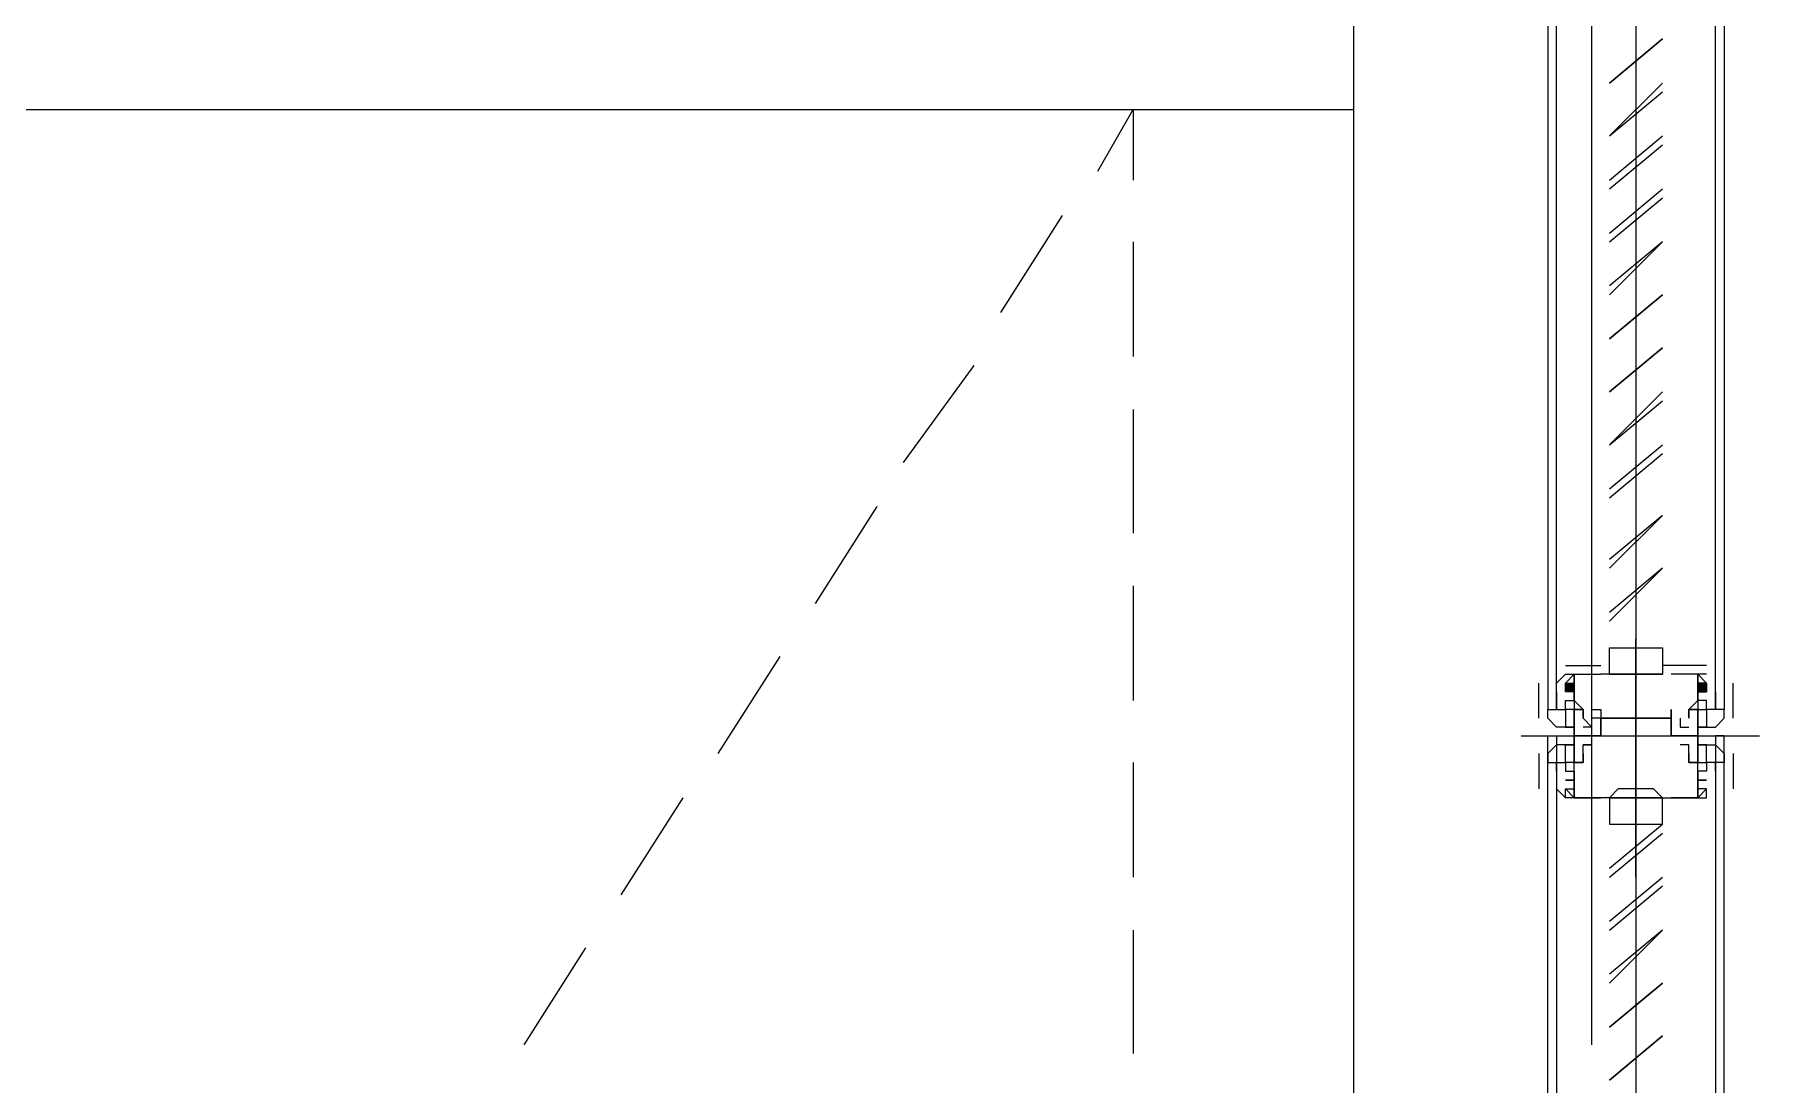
# Model space of a CAD drawing. Header units: millimetres. Extents: x 182 to 575, y -105 to 95.
# Drawn here: x 292.492 to 293.423, y 71.923 to 72.49 of the extents above; entities that cross this region are included whole.
import ezdxf

# ---------------------------------------------------------------- set-up
doc = ezdxf.new("R2010")
doc.units = ezdxf.units.MM
doc.header["$MEASUREMENT"] = 0
doc.layers.add('PDF_Geometry', color=7, linetype='Continuous')
doc.layers.add('PDF_Solid Fills', color=7, linetype='Continuous')

msp = doc.modelspace()

# ---------------------------------------------------------------- hatches: boundary and pattern name
at = {"layer": 'PDF_Solid Fills', "true_color": 0xdddddd, "transparency": 33554559}
h = msp.add_hatch(color=254, dxfattribs=at)
h.paths.add_polyline_path([(293.3183, 72.13482), (293.3183, 72.13958), (293.3183, 72.13482)], flags=0)
h.paths.add_polyline_path([(293.3183, 72.13482), (293.3183, 72.13958), (293.3183, 72.13482)], flags=0)
h.paths.add_polyline_path([(293.3183, 72.13482), (293.3183, 72.13958), (293.3183, 72.13482)], flags=0)
for points in [[(293.3183, 72.13482), (293.32306, 72.13482), (293.32306, 72.13958), (293.3183, 72.13958)], [(293.38973, 72.13482), (293.39449, 72.13482), (293.39449, 72.13958), (293.38973, 72.13958)]]:
    msp.add_hatch(color=254, dxfattribs=at).paths.add_polyline_path(points)
h = msp.add_hatch(color=254, dxfattribs=at)
h.paths.add_polyline_path([(293.32306, 72.13482), (293.32306, 72.13482), (293.32306, 72.13482)], flags=0)
h.paths.add_polyline_path([(293.32306, 72.13482), (293.32306, 72.13482), (293.32306, 72.13482)], flags=0)
h.paths.add_polyline_path([(293.32306, 72.13482), (293.32306, 72.13482), (293.32306, 72.13482)], flags=0)
h.paths.add_polyline_path([(293.32306, 72.13482), (293.32306, 72.13482), (293.32306, 72.13482)], flags=0)
h.paths.add_polyline_path([(293.32306, 72.13482), (293.32306, 72.13482), (293.32306, 72.13482)], flags=0)
h.paths.add_polyline_path([(293.32306, 72.13482), (293.32306, 72.13482), (293.32306, 72.13482)], flags=0)
h.paths.add_polyline_path([(293.32306, 72.13482), (293.32306, 72.13958), (293.32306, 72.13482)], flags=0)
h.paths.add_polyline_path([(293.32306, 72.13482), (293.32306, 72.13958), (293.32306, 72.13482)], flags=0)

# ---------------------------------------------------------------- linework, layer by layer
at = {"layer": 'PDF_Geometry', "lineweight": 13}
for points in [[(293.20401, 73.35862), (293.20401, 69.70625)], [(293.33258, 71.94434), (293.33258, 72.94434)], [(293.06592, 72.41577), (293.08497, 72.4491), (293.08497, 72.41101)], [(293.01354, 72.33958), (293.04687, 72.39196)], [(293.08497, 72.37767), (293.08497, 72.31577)], [(292.96115, 72.25863), (292.99925, 72.31101)], [(293.08497, 72.2872), (293.08497, 72.22053)], [(292.91354, 72.18244), (292.94687, 72.23482)], [(293.08497, 72.19196), (293.08497, 72.13006)], [(293.35639, 72.03481), (293.35639, 72.16339)], [(292.86115, 72.10148), (292.89449, 72.15386)], [(293.29449, 72.111), (293.42306, 72.111)], [(293.08497, 72.09672), (293.08497, 72.03481)], [(292.80877, 72.02529), (292.84211, 72.07767)], [(293.08497, 72.00624), (293.08497, 71.93958)], [(292.75639, 71.94434), (292.78973, 71.99672)]]:
    msp.add_lwpolyline(points, dxfattribs=at)
at = {"layer": 'PDF_Geometry', "lineweight": 20}
for points in [[(293.35639, 73.29672), (293.35639, 70.93005)], [(293.37068, 72.46339), (293.34211, 72.43481), (293.37068, 72.45862)], [(293.34211, 72.41101), (293.37068, 72.43481)], [(293.34211, 72.40624), (293.37068, 72.43005)], [(293.34211, 72.38243), (293.37068, 72.40624)], [(293.34211, 72.37767), (293.37068, 72.40148)], [(293.34211, 72.3491), (293.37068, 72.37767), (293.34211, 72.35386)], [(293.37068, 72.29672), (293.34211, 72.26815), (293.37068, 72.29196)], [(293.34211, 72.24434), (293.37068, 72.26815)], [(293.34211, 72.23958), (293.37068, 72.26339)], [(293.34211, 72.20148), (293.37068, 72.23005), (293.34211, 72.20625)], [(293.34211, 72.17291), (293.37068, 72.20148), (293.34211, 72.17767)], [(293.31354, 72.13958), (293.31354, 72.13958)], [(293.34211, 72.14434), (293.34211, 72.14434)], [(293.37068, 72.14434), (293.37068, 72.14434)], [(293.39449, 72.13958), (293.38973, 72.13958), (293.38973, 72.13482), (293.39449, 72.13482)], [(293.38973, 72.13482), (293.38973, 72.13958), (293.38973, 72.13482), (293.38973, 72.13958), (293.38973, 72.13482), (293.38973, 72.13958)], [(293.3183, 72.12529), (293.3183, 72.12529)], [(293.3183, 72.0872), (293.32306, 72.0872), (293.3183, 72.0872)], [(293.3183, 72.0872), (293.3183, 72.0872)], [(293.32306, 72.0872), (293.32306, 72.0872)], [(293.39449, 72.0872), (293.38973, 72.0872), (293.39449, 72.0872)], [(293.38973, 72.0872), (293.38973, 72.0872)], [(293.39449, 72.0872), (293.39449, 72.0872)], [(293.31354, 72.08243), (293.31354, 72.08243)], [(293.34211, 72.08243), (293.34211, 72.08243)], [(293.34211, 72.03958), (293.37068, 72.06339)], [(293.34211, 72.03481), (293.37068, 72.05862)], [(293.34211, 72.01101), (293.37068, 72.03481)], [(293.34211, 72.00624), (293.37068, 72.03005)], [(293.34211, 71.97767), (293.37068, 72.00624), (293.34211, 71.98243)]]:
    msp.add_lwpolyline(points, dxfattribs=at)
at = {"layer": 'PDF_Geometry', "lineweight": 13}
for points in [[(293.30877, 72.12529), (293.31354, 72.12529), (293.31354, 72.71101), (293.30877, 72.71101)], [(293.40401, 72.12529), (293.39925, 72.12529), (293.39925, 72.71101), (293.40401, 72.71101)], [(293.30877, 72.111), (293.31354, 72.111), (293.31354, 71.53005), (293.30877, 71.53005)], [(293.40401, 72.111), (293.39925, 72.111), (293.39925, 71.53005), (293.40401, 71.53005)]]:
    msp.add_lwpolyline(points, close=True, dxfattribs=at)
at = {"layer": 'PDF_Geometry', "lineweight": 20}
for points in [[(293.37068, 72.4872), (293.34211, 72.46339)], [(291.55639, 70.30624), (291.55639, 72.4491), (293.20401, 72.4491), (293.20401, 70.30624)], [(293.37068, 72.3491), (293.34211, 72.32529)], [(293.37068, 72.32053), (293.34211, 72.29672)], [(293.37068, 72.15863), (293.37068, 72.14434), (293.34211, 72.14434), (293.34211, 72.15863)], [(293.3183, 72.13958), (293.32306, 72.13958), (293.32306, 72.13482), (293.3183, 72.13482), (293.3183, 72.13958), (293.3183, 72.13482), (293.3183, 72.13958), (293.3183, 72.13482), (293.3183, 72.13958), (293.3183, 72.13482)], [(293.32306, 72.13958), (293.32306, 72.13482), (293.32306, 72.13958), (293.32306, 72.13482)], [(293.39449, 72.13482), (293.39449, 72.13958), (293.39449, 72.13482), (293.39449, 72.13958), (293.39449, 72.13482), (293.39449, 72.13958)], [(293.32306, 72.09196), (293.32306, 72.0872), (293.32306, 72.08243)], [(293.38973, 72.09196), (293.38973, 72.0872), (293.38973, 72.08243)], [(293.37068, 72.06339), (293.37068, 72.07767), (293.34211, 72.07767), (293.34211, 72.06339)], [(293.37068, 71.97767), (293.34211, 71.95386)], [(293.37068, 71.9491), (293.34211, 71.92529)]]:
    msp.add_lwpolyline(points, close=True, dxfattribs=at)
at = {"layer": 'PDF_Geometry', "color": 8, "lineweight": 13, "true_color": 0x808080}
for points in [[(293.3183, 72.1491), (293.33734, 72.1491)], [(293.34687, 72.1491), (293.34687, 72.1491)], [(293.36592, 72.1491), (293.36592, 72.1491)], [(293.39449, 72.1491), (293.37068, 72.1491)], [(293.30401, 72.12053), (293.30401, 72.13958)], [(293.30877, 72.13958), (293.30877, 72.12529), (293.31354, 72.12529), (293.31354, 72.13958)], [(293.3183, 72.14434), (293.31354, 72.13958)], [(293.31354, 72.13958), (293.31354, 72.13958)], [(293.3183, 72.14434), (293.32306, 72.14434), (293.33734, 72.14434)], [(293.32306, 72.14434), (293.3183, 72.13958)], [(293.32306, 72.13958), (293.32306, 72.14434), (293.32306, 72.13958)], [(293.32306, 72.13958), (293.32306, 72.13958)], [(293.33734, 72.14434), (293.33734, 72.14434)], [(293.33734, 72.14434), (293.33734, 72.14434)], [(293.33734, 72.14434), (293.33734, 72.14434)], [(293.33734, 72.14434), (293.33734, 72.14434)], [(293.33734, 72.14434), (293.33734, 72.14434)], [(293.34211, 72.14434), (293.33734, 72.14434)], [(293.33734, 72.13958), (293.33734, 72.13958)], [(293.34687, 72.14434), (293.34211, 72.14434)], [(293.34211, 72.14434), (293.34211, 72.14434)], [(293.34211, 72.14434), (293.34211, 72.14434)], [(293.34211, 72.14434), (293.34211, 72.14434)], [(293.34211, 72.14434), (293.34211, 72.14434)], [(293.34211, 72.14434), (293.34211, 72.14434)], [(293.34211, 72.13958), (293.34211, 72.13958)], [(293.36592, 72.14434), (293.37068, 72.14434)], [(293.37068, 72.14434), (293.36592, 72.14434)], [(293.37068, 72.14434), (293.36592, 72.14434)], [(293.36592, 72.14434), (293.37068, 72.14434)], [(293.37068, 72.14434), (293.37068, 72.14434)], [(293.37068, 72.13958), (293.37068, 72.13958)], [(293.37544, 72.14434), (293.37544, 72.14434)], [(293.39449, 72.14434), (293.38973, 72.14434), (293.37544, 72.14434)], [(293.37544, 72.13958), (293.37544, 72.13958)], [(293.38973, 72.13958), (293.38973, 72.14434), (293.38973, 72.13958)], [(293.39925, 72.13958), (293.39925, 72.13958)], [(293.40401, 72.13958), (293.40401, 72.12529), (293.39925, 72.12529), (293.39925, 72.13958)], [(293.40877, 72.12053), (293.40877, 72.13958)], [(293.31354, 72.13482), (293.31354, 72.12529), (293.3183, 72.12529), (293.3183, 72.13006), (293.32306, 72.13006), (293.32306, 72.12529), (293.3183, 72.12529), (293.3183, 72.11577), (293.32306, 72.11577), (293.31354, 72.11577), (293.30877, 72.12053), (293.30877, 72.12529), (293.3183, 72.12529), (293.3183, 72.11577), (293.31354, 72.11577)], [(293.31354, 72.13482), (293.31354, 72.13482)], [(293.32306, 72.13482), (293.32306, 72.13482)], [(293.32782, 72.12053), (293.32782, 72.12529), (293.32306, 72.13006), (293.32306, 72.13482), (293.32306, 72.13006)], [(293.38973, 72.12529), (293.38496, 72.12529), (293.38496, 72.12053), (293.38496, 72.12529), (293.38973, 72.13006), (293.38973, 72.13482), (293.38973, 72.13006)], [(293.39925, 72.13482), (293.39925, 72.12529), (293.39449, 72.12529), (293.39449, 72.13006), (293.38973, 72.13006), (293.38973, 72.12529), (293.39449, 72.12529), (293.39449, 72.11577), (293.38973, 72.11577), (293.39925, 72.11577), (293.40401, 72.12053), (293.40401, 72.12529), (293.39449, 72.12529), (293.39449, 72.11577), (293.39925, 72.11577)], [(293.39925, 72.13482), (293.39925, 72.13482)], [(293.32306, 72.12529), (293.32782, 72.12529), (293.32782, 72.12053), (293.33258, 72.11577), (293.32782, 72.11577)], [(293.31354, 72.12053), (293.31354, 72.12053)], [(293.33258, 72.12053), (293.33258, 72.12053)], [(293.3802, 72.12053), (293.3802, 72.11577), (293.38496, 72.11577)], [(293.39925, 72.12053), (293.39925, 72.12053)], [(293.31354, 72.09196), (293.31354, 72.09672), (293.3183, 72.09672), (293.3183, 72.09196), (293.32306, 72.09196), (293.32306, 72.09672), (293.3183, 72.09672), (293.3183, 72.10624), (293.32306, 72.10624), (293.31354, 72.10624), (293.30877, 72.10148), (293.30877, 72.09672), (293.3183, 72.09672), (293.3183, 72.10624), (293.31354, 72.10624)], [(293.32782, 72.10148), (293.32782, 72.09672), (293.32306, 72.09672), (293.32782, 72.09672), (293.32782, 72.10624), (293.33258, 72.10624), (293.32782, 72.10624)], [(293.38496, 72.10148), (293.38496, 72.09672), (293.38973, 72.09672), (293.38496, 72.09672), (293.38496, 72.10624), (293.3802, 72.10624)], [(293.39925, 72.09196), (293.39925, 72.09672), (293.39449, 72.09672), (293.39449, 72.09196), (293.38973, 72.09196), (293.38973, 72.09672), (293.39449, 72.09672), (293.39449, 72.10624), (293.38973, 72.10624), (293.39925, 72.10624), (293.40401, 72.10148), (293.40401, 72.09672), (293.39449, 72.09672), (293.39449, 72.10624), (293.39925, 72.10624)], [(293.30401, 72.10148), (293.30401, 72.08243)], [(293.30877, 72.08243), (293.30877, 72.09672), (293.31354, 72.09672), (293.31354, 72.08243), (293.3183, 72.07767), (293.3183, 72.08243), (293.32306, 72.08243), (293.32306, 72.07767), (293.33734, 72.07767), (293.3183, 72.07767)], [(293.31354, 72.10148), (293.31354, 72.10148)], [(293.3183, 72.09672), (293.3183, 72.09672)], [(293.33258, 72.10148), (293.33258, 72.10148)], [(293.3802, 72.10148), (293.3802, 72.10148)], [(293.39925, 72.10148), (293.39925, 72.10148)], [(293.40401, 72.08243), (293.40401, 72.09672), (293.39925, 72.09672), (293.39925, 72.08243)], [(293.40877, 72.10148), (293.40877, 72.08243)], [(293.31354, 72.0872), (293.31354, 72.0872)], [(293.32306, 72.0872), (293.32306, 72.07767), (293.32306, 72.0872)], [(293.38973, 72.0872), (293.38973, 72.07767), (293.38973, 72.0872)], [(293.39925, 72.0872), (293.39925, 72.0872)], [(293.31354, 72.08243), (293.31354, 72.08243)], [(293.3183, 72.08243), (293.32306, 72.07767)], [(293.34687, 72.07767), (293.35639, 72.07767), (293.36592, 72.07767), (293.37068, 72.07767), (293.36592, 72.07767), (293.37068, 72.07767), (293.36592, 72.08243), (293.35639, 72.08243), (293.35639, 72.07767), (293.35639, 72.08243), (293.35639, 72.07767), (293.35639, 72.08243), (293.34687, 72.08243), (293.34211, 72.07767), (293.33734, 72.07767)], [(293.33734, 72.08243), (293.33734, 72.08243)], [(293.33734, 72.08243), (293.33734, 72.08243)], [(293.33734, 72.07767), (293.33734, 72.07767)], [(293.33734, 72.07767), (293.33734, 72.07767)], [(293.33734, 72.07767), (293.33734, 72.07767)], [(293.33734, 72.07767), (293.33734, 72.07767)], [(293.33734, 72.07767), (293.33734, 72.07767)], [(293.33734, 72.07767), (293.33734, 72.07767)], [(293.34211, 72.08243), (293.34211, 72.08243)], [(293.34211, 72.08243), (293.34211, 72.08243)], [(293.34211, 72.07767), (293.34211, 72.07767)], [(293.34211, 72.07767), (293.34211, 72.07767)], [(293.34687, 72.07767), (293.34687, 72.07767)], [(293.36592, 72.07767), (293.36592, 72.07767)], [(293.37068, 72.08243), (293.37068, 72.08243)], [(293.37068, 72.08243), (293.37068, 72.08243)], [(293.37068, 72.07767), (293.39449, 72.07767), (293.39449, 72.08243), (293.38973, 72.08243), (293.38973, 72.07767), (293.37544, 72.07767)], [(293.37068, 72.07767), (293.37068, 72.07767)], [(293.37068, 72.07767), (293.37068, 72.07767)], [(293.37544, 72.08243), (293.37544, 72.08243)], [(293.37544, 72.08243), (293.37544, 72.08243)], [(293.37544, 72.07767), (293.37544, 72.07767)], [(293.37544, 72.07767), (293.37544, 72.07767)], [(293.39925, 72.08243), (293.39925, 72.08243)]]:
    msp.add_lwpolyline(points, dxfattribs=at)
at = {"layer": 'PDF_Geometry', "color": 254, "lineweight": 13, "true_color": 0xdddddd}
for points in [[(293.3183, 72.13958), (293.3183, 72.13958), (293.3183, 72.13958)], [(293.3183, 72.13958), (293.3183, 72.13958), (293.3183, 72.13958)], [(293.3183, 72.13958), (293.3183, 72.13958), (293.3183, 72.13958)], [(293.3183, 72.13958), (293.3183, 72.13958), (293.3183, 72.13958)], [(293.3183, 72.13958), (293.3183, 72.13958), (293.3183, 72.13958)], [(293.3183, 72.13958), (293.3183, 72.13958), (293.3183, 72.13958)], [(293.3183, 72.13958), (293.3183, 72.13958), (293.3183, 72.13958)], [(293.3183, 72.13958), (293.3183, 72.13958), (293.3183, 72.13958)], [(293.3183, 72.13958), (293.3183, 72.13958), (293.3183, 72.13958)], [(293.3183, 72.13958), (293.3183, 72.13958), (293.3183, 72.13958)], [(293.32306, 72.13958), (293.32306, 72.13958), (293.32306, 72.13958)], [(293.32306, 72.13958), (293.32306, 72.13958), (293.32306, 72.13958)], [(293.32306, 72.13958), (293.32306, 72.13958), (293.32306, 72.13958)], [(293.32306, 72.13958), (293.32306, 72.13958), (293.32306, 72.13958)], [(293.32306, 72.13958), (293.32306, 72.13958), (293.32306, 72.13958)], [(293.32306, 72.13958), (293.32306, 72.13958), (293.32306, 72.13958)], [(293.32306, 72.13958), (293.32306, 72.13958), (293.32306, 72.13958)], [(293.32306, 72.13958), (293.32306, 72.13958), (293.32306, 72.13958)], [(293.32306, 72.13958), (293.32306, 72.13958), (293.32306, 72.13958)], [(293.32306, 72.13958), (293.32306, 72.13958), (293.32306, 72.13958)], [(293.32306, 72.13958), (293.32306, 72.13958), (293.32306, 72.13958)], [(293.32306, 72.13958), (293.32306, 72.13958), (293.32306, 72.13958)], [(293.32306, 72.13958), (293.32306, 72.13958), (293.32306, 72.13958)], [(293.32306, 72.13958), (293.32306, 72.13958), (293.32306, 72.13958)], [(293.32306, 72.13958), (293.32306, 72.13958), (293.32306, 72.13958)], [(293.32306, 72.13958), (293.32306, 72.13958), (293.32306, 72.13958)], [(293.32306, 72.13958), (293.32306, 72.13958), (293.32306, 72.13958)], [(293.32306, 72.13958), (293.32306, 72.13958), (293.32306, 72.13958)], [(293.32306, 72.13958), (293.32306, 72.13958), (293.32306, 72.13958)], [(293.38973, 72.13958), (293.38973, 72.13958), (293.38973, 72.13958)], [(293.38973, 72.13958), (293.38973, 72.13958), (293.38973, 72.13958)], [(293.38973, 72.13958), (293.38973, 72.13958), (293.38973, 72.13958)], [(293.38973, 72.13958), (293.38973, 72.13958), (293.38973, 72.13958)], [(293.38973, 72.13958), (293.38973, 72.13958), (293.38973, 72.13958)], [(293.38973, 72.13958), (293.38973, 72.13958), (293.38973, 72.13958)], [(293.38973, 72.13958), (293.38973, 72.13958), (293.38973, 72.13958)], [(293.38973, 72.13958), (293.38973, 72.13958), (293.38973, 72.13958)], [(293.38973, 72.13958), (293.38973, 72.13958), (293.38973, 72.13958)], [(293.38973, 72.13958), (293.38973, 72.13958), (293.38973, 72.13958)], [(293.38973, 72.13958), (293.38973, 72.13958), (293.38973, 72.13958)], [(293.38973, 72.13958), (293.38973, 72.13958), (293.38973, 72.13958)], [(293.38973, 72.13958), (293.38973, 72.13958), (293.38973, 72.13958)], [(293.38973, 72.13958), (293.38973, 72.13958), (293.38973, 72.13958)], [(293.38973, 72.13958), (293.38973, 72.13958), (293.38973, 72.13958)], [(293.38973, 72.13958), (293.38973, 72.13958), (293.38973, 72.13958)], [(293.38973, 72.13958), (293.38973, 72.13958), (293.38973, 72.13958)], [(293.38973, 72.13958), (293.38973, 72.13958), (293.38973, 72.13958)], [(293.38973, 72.13958), (293.38973, 72.13958), (293.38973, 72.13958)], [(293.38973, 72.13482), (293.38973, 72.13958), (293.38973, 72.13482)], [(293.38973, 72.13482), (293.38973, 72.13958), (293.38973, 72.13482)], [(293.39449, 72.13958), (293.39449, 72.13958), (293.39449, 72.13958)], [(293.39449, 72.13958), (293.39449, 72.13958), (293.39449, 72.13958)], [(293.39449, 72.13958), (293.39449, 72.13958), (293.39449, 72.13958)], [(293.39449, 72.13958), (293.39449, 72.13958), (293.39449, 72.13958)], [(293.39449, 72.13958), (293.39449, 72.13958), (293.39449, 72.13958)], [(293.39449, 72.13958), (293.39449, 72.13958), (293.39449, 72.13958)], [(293.39449, 72.13958), (293.39449, 72.13958), (293.39449, 72.13958)], [(293.39449, 72.13958), (293.39449, 72.13958), (293.39449, 72.13958)], [(293.39449, 72.13482), (293.39449, 72.13958), (293.39449, 72.13482)], [(293.39449, 72.13482), (293.39449, 72.13958), (293.39449, 72.13482)], [(293.3183, 72.13482), (293.3183, 72.13482), (293.3183, 72.13482)], [(293.3183, 72.13482), (293.3183, 72.13482), (293.3183, 72.13482)], [(293.3183, 72.13482), (293.3183, 72.13482), (293.3183, 72.13482)], [(293.3183, 72.13482), (293.3183, 72.13482), (293.3183, 72.13482)], [(293.3183, 72.13482), (293.3183, 72.13482), (293.3183, 72.13482)], [(293.3183, 72.13482), (293.3183, 72.13482), (293.3183, 72.13482)], [(293.3183, 72.13482), (293.3183, 72.13482), (293.3183, 72.13482)], [(293.3183, 72.13482), (293.3183, 72.13482), (293.3183, 72.13482)], [(293.3183, 72.13482), (293.3183, 72.13482), (293.3183, 72.13482)], [(293.3183, 72.13482), (293.3183, 72.13482), (293.3183, 72.13482)], [(293.32306, 72.13482), (293.32306, 72.13482), (293.32306, 72.13482)], [(293.32306, 72.13482), (293.32306, 72.13482), (293.32306, 72.13482)], [(293.32306, 72.13482), (293.32306, 72.13482), (293.32306, 72.13482)], [(293.32306, 72.13482), (293.32306, 72.13482), (293.32306, 72.13482)], [(293.32306, 72.13482), (293.32306, 72.13482), (293.32306, 72.13482)], [(293.32306, 72.13482), (293.32306, 72.13482), (293.32306, 72.13482)], [(293.32306, 72.13482), (293.32306, 72.13482), (293.32306, 72.13482)], [(293.32306, 72.13482), (293.32306, 72.13482), (293.32306, 72.13482)], [(293.32306, 72.13482), (293.32306, 72.13482), (293.32306, 72.13482)], [(293.32306, 72.13482), (293.32306, 72.13482), (293.32306, 72.13482)], [(293.32306, 72.13482), (293.32306, 72.13482), (293.32306, 72.13482)], [(293.32306, 72.13482), (293.32306, 72.13482), (293.32306, 72.13482)], [(293.32306, 72.13482), (293.32306, 72.13482), (293.32306, 72.13482)], [(293.32306, 72.13482), (293.32306, 72.13482), (293.32306, 72.13482)], [(293.32306, 72.13482), (293.32306, 72.13482), (293.32306, 72.13482)], [(293.32306, 72.13482), (293.32306, 72.13482), (293.32306, 72.13482)], [(293.32306, 72.13482), (293.32306, 72.13482), (293.32306, 72.13482)], [(293.38973, 72.13482), (293.38973, 72.13482), (293.38973, 72.13482)], [(293.38973, 72.13482), (293.38973, 72.13482), (293.38973, 72.13482)], [(293.38973, 72.13482), (293.38973, 72.13482), (293.38973, 72.13482)], [(293.38973, 72.13482), (293.38973, 72.13482), (293.38973, 72.13482)], [(293.38973, 72.13482), (293.38973, 72.13482), (293.38973, 72.13482)], [(293.38973, 72.13482), (293.38973, 72.13482), (293.38973, 72.13482)], [(293.38973, 72.13482), (293.38973, 72.13482), (293.38973, 72.13482)], [(293.38973, 72.13482), (293.38973, 72.13482), (293.38973, 72.13482)], [(293.38973, 72.13482), (293.38973, 72.13482), (293.38973, 72.13482)], [(293.38973, 72.13482), (293.38973, 72.13482), (293.38973, 72.13482)], [(293.38973, 72.13482), (293.38973, 72.13482), (293.38973, 72.13482)], [(293.38973, 72.13482), (293.38973, 72.13482), (293.38973, 72.13482)], [(293.38973, 72.13482), (293.38973, 72.13482), (293.38973, 72.13482)], [(293.38973, 72.13482), (293.38973, 72.13482), (293.38973, 72.13482)], [(293.38973, 72.13482), (293.38973, 72.13482), (293.38973, 72.13482)], [(293.38973, 72.13482), (293.38973, 72.13482), (293.38973, 72.13482)], [(293.38973, 72.13482), (293.38973, 72.13482), (293.38973, 72.13482)], [(293.38973, 72.13482), (293.38973, 72.13482), (293.38973, 72.13482)], [(293.38973, 72.13482), (293.38973, 72.13482), (293.38973, 72.13482)], [(293.38973, 72.13482), (293.38973, 72.13482), (293.38973, 72.13482)], [(293.38973, 72.13482), (293.38973, 72.13482), (293.38973, 72.13482)], [(293.38973, 72.13482), (293.38973, 72.13482), (293.38973, 72.13482)], [(293.38973, 72.13482), (293.38973, 72.13482), (293.38973, 72.13482)], [(293.38973, 72.13482), (293.38973, 72.13482), (293.38973, 72.13482)], [(293.38973, 72.13482), (293.38973, 72.13482), (293.38973, 72.13482)], [(293.39449, 72.13482), (293.39449, 72.13482), (293.39449, 72.13482)], [(293.39449, 72.13482), (293.39449, 72.13482), (293.39449, 72.13482)], [(293.39449, 72.13482), (293.39449, 72.13482), (293.39449, 72.13482)], [(293.39449, 72.13482), (293.39449, 72.13482), (293.39449, 72.13482)], [(293.39449, 72.13482), (293.39449, 72.13482), (293.39449, 72.13482)], [(293.39449, 72.13482), (293.39449, 72.13482), (293.39449, 72.13482)], [(293.3183, 72.0872), (293.3183, 72.0872), (293.3183, 72.0872)], [(293.3183, 72.0872), (293.3183, 72.0872), (293.3183, 72.0872)], [(293.3183, 72.0872), (293.3183, 72.0872), (293.3183, 72.0872)], [(293.3183, 72.0872), (293.3183, 72.0872), (293.3183, 72.0872)], [(293.3183, 72.0872), (293.3183, 72.0872), (293.3183, 72.0872)], [(293.3183, 72.0872), (293.3183, 72.0872), (293.3183, 72.0872)], [(293.3183, 72.0872), (293.3183, 72.0872), (293.3183, 72.0872)], [(293.3183, 72.0872), (293.3183, 72.0872), (293.3183, 72.0872)], [(293.3183, 72.0872), (293.3183, 72.0872), (293.3183, 72.0872)], [(293.3183, 72.0872), (293.3183, 72.0872), (293.3183, 72.0872)], [(293.3183, 72.0872), (293.3183, 72.0872), (293.3183, 72.0872)], [(293.3183, 72.0872), (293.3183, 72.0872), (293.3183, 72.0872)], [(293.3183, 72.0872), (293.3183, 72.0872), (293.3183, 72.0872)], [(293.3183, 72.0872), (293.3183, 72.0872), (293.3183, 72.0872)], [(293.3183, 72.0872), (293.3183, 72.0872), (293.3183, 72.0872)], [(293.3183, 72.0872), (293.3183, 72.0872), (293.3183, 72.0872)], [(293.3183, 72.0872), (293.3183, 72.0872), (293.3183, 72.0872)], [(293.3183, 72.0872), (293.3183, 72.0872), (293.3183, 72.0872)], [(293.3183, 72.0872), (293.3183, 72.0872), (293.3183, 72.0872)], [(293.3183, 72.0872), (293.3183, 72.0872), (293.3183, 72.0872)], [(293.3183, 72.0872), (293.3183, 72.0872), (293.3183, 72.0872)], [(293.3183, 72.0872), (293.3183, 72.0872), (293.3183, 72.0872)], [(293.3183, 72.0872), (293.3183, 72.0872), (293.3183, 72.0872)], [(293.3183, 72.0872), (293.3183, 72.0872), (293.3183, 72.0872)], [(293.3183, 72.0872), (293.3183, 72.0872), (293.3183, 72.0872)], [(293.3183, 72.0872), (293.3183, 72.0872), (293.3183, 72.0872)], [(293.3183, 72.0872), (293.3183, 72.0872), (293.3183, 72.0872)], [(293.3183, 72.0872), (293.3183, 72.0872), (293.3183, 72.0872)], [(293.3183, 72.0872), (293.3183, 72.0872), (293.3183, 72.0872)], [(293.3183, 72.0872), (293.3183, 72.0872), (293.3183, 72.0872)], [(293.3183, 72.0872), (293.3183, 72.0872), (293.3183, 72.0872)], [(293.3183, 72.0872), (293.3183, 72.0872), (293.3183, 72.0872)], [(293.32306, 72.09196), (293.32306, 72.09196), (293.32306, 72.09196)], [(293.32306, 72.09196), (293.32306, 72.09196), (293.32306, 72.09196)], [(293.32306, 72.09196), (293.32306, 72.09196), (293.32306, 72.09196)], [(293.32306, 72.09196), (293.32306, 72.09196), (293.32306, 72.09196)], [(293.32306, 72.09196), (293.32306, 72.09196), (293.32306, 72.09196)], [(293.32306, 72.09196), (293.32306, 72.09196), (293.32306, 72.09196)], [(293.32306, 72.09196), (293.32306, 72.09196), (293.32306, 72.09196)], [(293.32306, 72.0872), (293.32306, 72.0872), (293.32306, 72.0872)], [(293.32306, 72.0872), (293.32306, 72.0872), (293.32306, 72.0872)], [(293.32306, 72.0872), (293.32306, 72.0872), (293.32306, 72.0872)], [(293.32306, 72.0872), (293.32306, 72.0872), (293.32306, 72.0872)], [(293.32306, 72.0872), (293.32306, 72.0872), (293.32306, 72.0872)], [(293.32306, 72.0872), (293.32306, 72.0872), (293.32306, 72.0872)], [(293.32306, 72.0872), (293.32306, 72.0872), (293.32306, 72.0872)], [(293.32306, 72.0872), (293.32306, 72.0872), (293.32306, 72.0872)], [(293.32306, 72.0872), (293.32306, 72.0872), (293.32306, 72.0872)], [(293.32306, 72.0872), (293.32306, 72.0872), (293.32306, 72.0872)], [(293.32306, 72.0872), (293.32306, 72.0872), (293.32306, 72.0872)], [(293.32306, 72.0872), (293.32306, 72.0872), (293.32306, 72.0872)], [(293.32306, 72.0872), (293.32306, 72.0872), (293.32306, 72.0872)], [(293.32306, 72.0872), (293.32306, 72.0872), (293.32306, 72.0872)], [(293.32306, 72.0872), (293.32306, 72.0872), (293.32306, 72.0872)], [(293.32306, 72.0872), (293.32306, 72.0872), (293.32306, 72.0872)], [(293.32306, 72.0872), (293.32306, 72.0872), (293.32306, 72.0872)], [(293.32306, 72.0872), (293.32306, 72.0872), (293.32306, 72.0872)], [(293.32306, 72.0872), (293.32306, 72.0872), (293.32306, 72.0872)], [(293.32306, 72.0872), (293.32306, 72.0872), (293.32306, 72.0872)], [(293.32306, 72.0872), (293.32306, 72.0872), (293.32306, 72.0872)], [(293.32306, 72.0872), (293.32306, 72.0872), (293.32306, 72.0872)], [(293.32306, 72.0872), (293.32306, 72.0872), (293.32306, 72.0872)], [(293.32306, 72.0872), (293.32306, 72.0872), (293.32306, 72.0872)], [(293.32306, 72.0872), (293.32306, 72.0872), (293.32306, 72.0872)], [(293.32306, 72.0872), (293.32306, 72.0872), (293.32306, 72.0872)], [(293.32306, 72.0872), (293.32306, 72.0872), (293.32306, 72.0872)], [(293.32306, 72.0872), (293.32306, 72.0872), (293.32306, 72.0872)], [(293.32306, 72.0872), (293.32306, 72.0872), (293.32306, 72.0872)], [(293.32306, 72.0872), (293.32306, 72.0872), (293.32306, 72.0872)], [(293.32306, 72.0872), (293.32306, 72.0872), (293.32306, 72.0872)], [(293.32306, 72.0872), (293.32306, 72.0872), (293.32306, 72.0872)], [(293.38973, 72.09196), (293.38973, 72.09196), (293.38973, 72.09196)], [(293.38973, 72.09196), (293.38973, 72.09196), (293.38973, 72.09196)], [(293.38973, 72.09196), (293.38973, 72.09196), (293.38973, 72.09196)], [(293.38973, 72.09196), (293.38973, 72.09196), (293.38973, 72.09196)], [(293.38973, 72.09196), (293.38973, 72.09196), (293.38973, 72.09196)], [(293.38973, 72.09196), (293.38973, 72.09196), (293.38973, 72.09196)], [(293.38973, 72.09196), (293.38973, 72.09196), (293.38973, 72.09196)], [(293.38973, 72.0872), (293.38973, 72.0872), (293.38973, 72.0872)], [(293.38973, 72.0872), (293.38973, 72.0872), (293.38973, 72.0872)], [(293.38973, 72.0872), (293.38973, 72.0872), (293.38973, 72.0872)], [(293.38973, 72.0872), (293.38973, 72.0872), (293.38973, 72.0872)], [(293.38973, 72.0872), (293.38973, 72.0872), (293.38973, 72.0872)], [(293.38973, 72.0872), (293.38973, 72.0872), (293.38973, 72.0872)], [(293.38973, 72.0872), (293.38973, 72.0872), (293.38973, 72.0872)], [(293.38973, 72.0872), (293.38973, 72.0872), (293.38973, 72.0872)], [(293.38973, 72.0872), (293.38973, 72.0872), (293.38973, 72.0872)], [(293.38973, 72.0872), (293.38973, 72.0872), (293.38973, 72.0872)], [(293.38973, 72.0872), (293.38973, 72.0872), (293.38973, 72.0872)], [(293.38973, 72.0872), (293.38973, 72.0872), (293.38973, 72.0872)], [(293.38973, 72.0872), (293.38973, 72.0872), (293.38973, 72.0872)], [(293.38973, 72.0872), (293.38973, 72.0872), (293.38973, 72.0872)], [(293.38973, 72.0872), (293.38973, 72.0872), (293.38973, 72.0872)], [(293.38973, 72.0872), (293.38973, 72.0872), (293.38973, 72.0872)], [(293.38973, 72.0872), (293.38973, 72.0872), (293.38973, 72.0872)], [(293.38973, 72.0872), (293.38973, 72.0872), (293.38973, 72.0872)], [(293.38973, 72.0872), (293.38973, 72.0872), (293.38973, 72.0872)], [(293.38973, 72.0872), (293.38973, 72.0872), (293.38973, 72.0872)], [(293.38973, 72.0872), (293.38973, 72.0872), (293.38973, 72.0872)], [(293.38973, 72.0872), (293.38973, 72.0872), (293.38973, 72.0872)], [(293.38973, 72.0872), (293.38973, 72.0872), (293.38973, 72.0872)], [(293.38973, 72.0872), (293.38973, 72.0872), (293.38973, 72.0872)], [(293.38973, 72.0872), (293.38973, 72.0872), (293.38973, 72.0872)], [(293.38973, 72.0872), (293.38973, 72.0872), (293.38973, 72.0872)], [(293.38973, 72.0872), (293.38973, 72.0872), (293.38973, 72.0872)], [(293.38973, 72.0872), (293.38973, 72.0872), (293.38973, 72.0872)], [(293.38973, 72.0872), (293.38973, 72.0872), (293.38973, 72.0872)], [(293.38973, 72.0872), (293.38973, 72.0872), (293.38973, 72.0872)], [(293.38973, 72.0872), (293.38973, 72.0872), (293.38973, 72.0872)], [(293.38973, 72.0872), (293.38973, 72.0872), (293.38973, 72.0872)], [(293.38973, 72.0872), (293.38973, 72.0872), (293.38973, 72.0872)], [(293.38973, 72.0872), (293.38973, 72.0872), (293.38973, 72.0872)], [(293.38973, 72.0872), (293.38973, 72.0872), (293.38973, 72.0872)], [(293.38973, 72.0872), (293.38973, 72.0872), (293.38973, 72.0872)], [(293.39449, 72.0872), (293.39449, 72.0872), (293.39449, 72.0872)], [(293.39449, 72.0872), (293.39449, 72.0872), (293.39449, 72.0872)], [(293.39449, 72.0872), (293.39449, 72.0872), (293.39449, 72.0872)], [(293.39449, 72.0872), (293.39449, 72.0872), (293.39449, 72.0872)], [(293.39449, 72.0872), (293.39449, 72.0872), (293.39449, 72.0872)], [(293.39449, 72.0872), (293.39449, 72.0872), (293.39449, 72.0872)], [(293.39449, 72.0872), (293.39449, 72.0872), (293.39449, 72.0872)], [(293.39449, 72.0872), (293.39449, 72.0872), (293.39449, 72.0872)], [(293.39449, 72.0872), (293.39449, 72.0872), (293.39449, 72.0872)], [(293.39449, 72.0872), (293.39449, 72.0872), (293.39449, 72.0872)], [(293.39449, 72.0872), (293.39449, 72.0872), (293.39449, 72.0872)], [(293.39449, 72.0872), (293.39449, 72.0872), (293.39449, 72.0872)], [(293.39449, 72.0872), (293.39449, 72.0872), (293.39449, 72.0872)], [(293.39449, 72.0872), (293.39449, 72.0872), (293.39449, 72.0872)], [(293.39449, 72.0872), (293.39449, 72.0872), (293.39449, 72.0872)], [(293.39449, 72.0872), (293.39449, 72.0872), (293.39449, 72.0872)], [(293.39449, 72.0872), (293.39449, 72.0872), (293.39449, 72.0872)], [(293.39449, 72.0872), (293.39449, 72.0872), (293.39449, 72.0872)], [(293.39449, 72.0872), (293.39449, 72.0872), (293.39449, 72.0872)], [(293.39449, 72.0872), (293.39449, 72.0872), (293.39449, 72.0872)], [(293.39449, 72.0872), (293.39449, 72.0872), (293.39449, 72.0872)], [(293.39449, 72.0872), (293.39449, 72.0872), (293.39449, 72.0872)], [(293.39449, 72.0872), (293.39449, 72.0872), (293.39449, 72.0872)], [(293.39449, 72.0872), (293.39449, 72.0872), (293.39449, 72.0872)], [(293.32306, 72.08243), (293.32306, 72.08243), (293.32306, 72.08243)], [(293.32306, 72.08243), (293.32306, 72.08243), (293.32306, 72.08243)], [(293.32306, 72.08243), (293.32306, 72.08243), (293.32306, 72.08243)], [(293.32306, 72.08243), (293.32306, 72.08243), (293.32306, 72.08243)], [(293.32306, 72.08243), (293.32306, 72.08243), (293.32306, 72.08243)], [(293.32306, 72.08243), (293.32306, 72.08243), (293.32306, 72.08243)], [(293.32306, 72.08243), (293.32306, 72.08243), (293.32306, 72.08243)], [(293.38973, 72.08243), (293.38973, 72.08243), (293.38973, 72.08243)], [(293.38973, 72.08243), (293.38973, 72.08243), (293.38973, 72.08243)], [(293.38973, 72.08243), (293.38973, 72.08243), (293.38973, 72.08243)], [(293.38973, 72.08243), (293.38973, 72.08243), (293.38973, 72.08243)], [(293.38973, 72.08243), (293.38973, 72.08243), (293.38973, 72.08243)], [(293.38973, 72.08243), (293.38973, 72.08243), (293.38973, 72.08243)], [(293.38973, 72.08243), (293.38973, 72.08243), (293.38973, 72.08243)]]:
    msp.add_lwpolyline(points, dxfattribs=at)
at = {"layer": 'PDF_Geometry', "color": 8, "lineweight": 13, "true_color": 0x808080}
for points in [[(293.34687, 72.14434), (293.34211, 72.14434)], [(293.36592, 72.14434), (293.35639, 72.14434), (293.35639, 72.13958), (293.35639, 72.14434), (293.35639, 72.13958), (293.35639, 72.14434), (293.35639, 72.13958), (293.35639, 72.14434), (293.34687, 72.14434), (293.35639, 72.14434)], [(293.38973, 72.14434), (293.39449, 72.13958)], [(293.35639, 72.12053), (293.33734, 72.12053), (293.33734, 72.111), (293.32306, 72.111), (293.32306, 72.09672), (293.32782, 72.09672), (293.32306, 72.09672), (293.32306, 72.12529), (293.32782, 72.12529), (293.32306, 72.12529), (293.32306, 72.111), (293.33734, 72.111), (293.33734, 72.12053), (293.33258, 72.12053), (293.33258, 72.12529), (293.33734, 72.12529), (293.33734, 72.12053)], [(293.35639, 72.12053), (293.37544, 72.12053), (293.37544, 72.12529), (293.37544, 72.12053), (293.37544, 72.111), (293.38973, 72.111), (293.38973, 72.12529), (293.38496, 72.12529), (293.38973, 72.12529), (293.38973, 72.09672), (293.38496, 72.09672), (293.38973, 72.09672), (293.38973, 72.111), (293.37544, 72.111), (293.37544, 72.12053)], [(293.32306, 72.0872), (293.32306, 72.09196)], [(293.38973, 72.0872), (293.38973, 72.09196)], [(293.34211, 72.07767), (293.34687, 72.07767)], [(293.39449, 72.08243), (293.38973, 72.07767)]]:
    msp.add_lwpolyline(points, close=True, dxfattribs=at)
at = {"layer": 'PDF_Solid Fills', "color": 254, "true_color": 0xdddddd, "transparency": 33554559}
for points in [[(293.3183, 72.0872), (293.32306, 72.0872), (293.32306, 72.0872)], [(293.32306, 72.0872), (293.32306, 72.0872), (293.3183, 72.0872)], [(293.3183, 72.0872), (293.32306, 72.0872), (293.32306, 72.0872)], [(293.32306, 72.0872), (293.32306, 72.0872), (293.3183, 72.0872)], [(293.3183, 72.0872), (293.32306, 72.0872), (293.32306, 72.0872)], [(293.32306, 72.0872), (293.32306, 72.0872), (293.3183, 72.0872)], [(293.32306, 72.09196), (293.32306, 72.0872), (293.32306, 72.0872)], [(293.32306, 72.0872), (293.32306, 72.0872), (293.32306, 72.09196)], [(293.32306, 72.0872), (293.32306, 72.08243), (293.32306, 72.08243)], [(293.32306, 72.08243), (293.32306, 72.08243), (293.32306, 72.0872)], [(293.38973, 72.09196), (293.38973, 72.0872), (293.38973, 72.0872)], [(293.38973, 72.0872), (293.38973, 72.0872), (293.38973, 72.09196)], [(293.38973, 72.0872), (293.39449, 72.0872), (293.39449, 72.0872)], [(293.39449, 72.0872), (293.39449, 72.0872), (293.38973, 72.0872)], [(293.38973, 72.0872), (293.39449, 72.0872), (293.39449, 72.0872)], [(293.39449, 72.0872), (293.39449, 72.0872), (293.38973, 72.0872)], [(293.38973, 72.0872), (293.38973, 72.08243), (293.38973, 72.08243)], [(293.38973, 72.08243), (293.38973, 72.08243), (293.38973, 72.0872)]]:
    msp.add_solid(points, dxfattribs=at)

doc.saveas('drawing.dxf')
